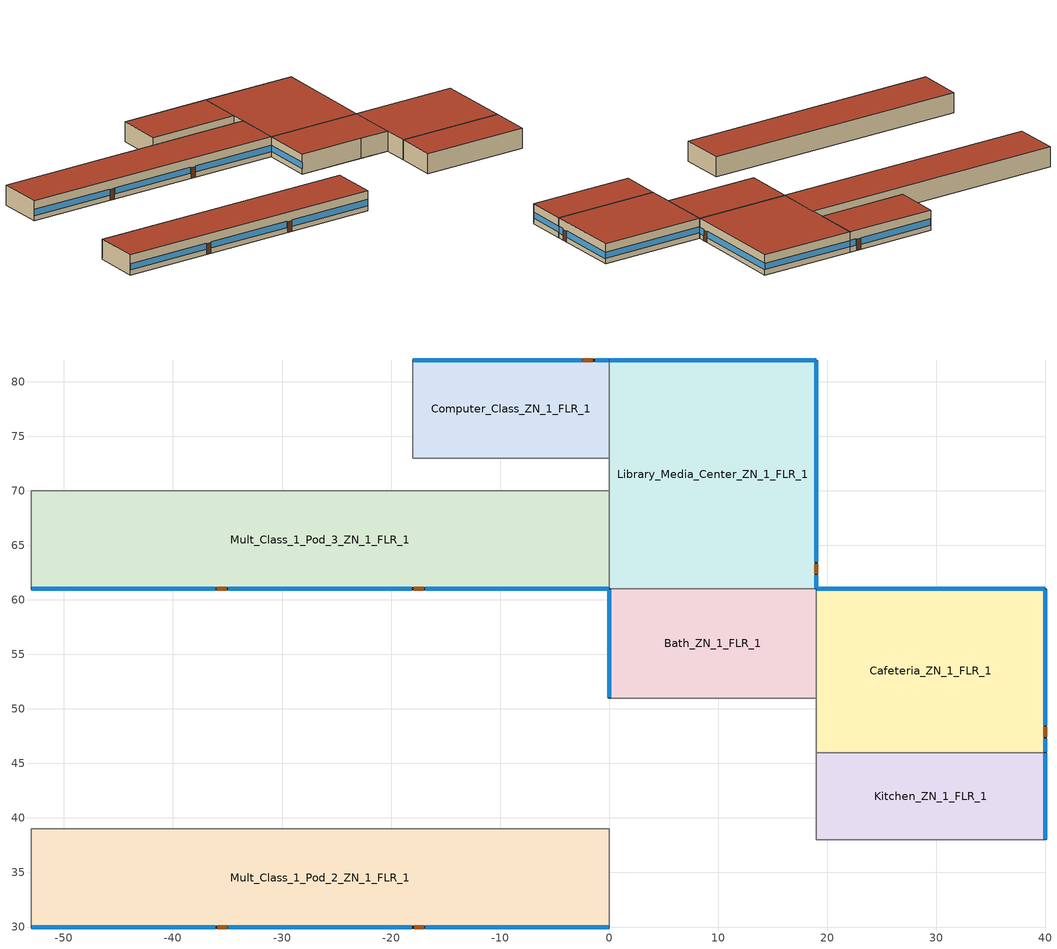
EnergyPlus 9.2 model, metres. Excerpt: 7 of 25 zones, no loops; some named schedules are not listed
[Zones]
Mult_Class_1_Pod_2_ZN_1_FLR_1
 floor ground (Mult_Class_1_Pod_2_ZN_1_FLR_1_Floor_Ffactor): -53,39 0,39 0,30 -53,30 z0
 wall outside (nonres_ext_wall): -53,30 0,30 z0:4
 wall to Main_Corridor_ZN_1_FLR_1 (int_wall): 0,30 0,39 z0:4
 wall to Corridor_Pod_2_ZN_1_FLR_1 (int_wall): 0,39 -53,39 z0:4
 wall to Corner_Class_1_Pod_2_ZN_1_FLR_1 (int_wall): -53,39 -53,30 z0:4
 window (NonresWindow_U_0.39_SHGC_0.36): -52.95,30 -36.13,30 / -34.91,30 -18.09,30 / -16.87,30 -0.05,30 z1.03:2.29
 door (Swinging Door_con): -35.94,30 -35.03,30 / -17.89,30 -16.98,30 z0:2.13
 roof outside (nonres_roof): -53,30 0,30 0,39 -53,39 z4
Mult_Class_1_Pod_3_ZN_1_FLR_1
 floor ground (Mult_Class_1_Pod_3_ZN_1_FLR_1_Floor_Ffactor): -53,70 0,70 0,61 -53,61 z0
 wall outside (nonres_ext_wall): -53,61 0,61 z0:4
 wall to Library_Media_Center_ZN_1_FLR_1 (int_wall): 0,61 0,70 z0:4
 wall to Corridor_Pod_3_ZN_1_FLR_1 (int_wall): 0,70 -53,70 z0:4
 wall to Corner_Class_1_Pod_3_ZN_1_FLR_1 (int_wall): -53,70 -53,61 z0:4
 window (NonresWindow_U_0.39_SHGC_0.36): -52.95,61 -36.13,61 / -34.91,61 -18.09,61 / -16.87,61 -0.05,61 z1.03:2.29
 door (Swinging Door_con): -35.96,61 -35.05,61 / -17.92,61 -17.01,61 z0:2.13
 roof outside (nonres_roof): -53,61 0,61 0,70 -53,70 z4
Computer_Class_ZN_1_FLR_1
 floor ground (Computer_Class_ZN_1_FLR_1_Floor_Ffactor): -18,82 0,82 0,73 -18,73 z0
 wall outside (nonres_ext_wall): 0,82 -18,82 z0:4
 wall to Corridor_Pod_3_ZN_1_FLR_1 (int_wall): -18,73 0,73 z0:4
 wall to Library_Media_Center_ZN_1_FLR_1 (int_wall): 0,73 0,82 z0:4
 wall to Mult_Class_2_Pod_3_ZN_1_FLR_1 (int_wall): -18,82 -18,73 z0:4
 window (NonresWindow_U_0.39_SHGC_0.36): -0.05,82 -1.27,82 / -2.49,82 -17.95,82 z1:2.29
 door (Swinging Door_con): -1.5,82 -2.42,82 z0:2.13
 roof outside (nonres_roof): -18,73 0,73 0,82 -18,82 z4
Bath_ZN_1_FLR_1
 floor ground (Bath_ZN_1_FLR_1_Floor_Ffactor): 0,61 19,61 19,51 0,51 z0
 wall outside (nonres_ext_wall): 0,61 0,51 z0:4
 wall to Main_Corridor_ZN_1_FLR_1 (int_wall): 0,51 13,51 z0:4
 wall to Mech_ZN_1_FLR_1 (int_wall): 13,51 19,51 z0:4
 wall to Cafeteria_ZN_1_FLR_1 (int_wall): 19,51 19,61 z0:4
 wall to Library_Media_Center_ZN_1_FLR_1 (int_wall): 19,61 0,61 z0:4
 window (NonresWindow_U_0.39_SHGC_0.36): 0,60.95 0,51.05 z1.1:2.31
 roof outside (nonres_roof): 0,51 19,51 19,61 0,61 z4
Kitchen_ZN_1_FLR_1
 floor ground (Kitchen_ZN_1_FLR_1_Floor_Ffactor): 19,46 40,46 40,38 19,38 z0
 wall outside (nonres_ext_wall): 40,38 40,46 z0:4
 wall to Gym_ZN_1_FLR_1 (int_wall): 19,38 40,38 z0:4
 wall to Cafeteria_ZN_1_FLR_1 (int_wall): 40,46 19,46 z0:4
 wall to Mech_ZN_1_FLR_1 (int_wall): 19,46 19,38 z0:4
 window (NonresWindow_U_0.39_SHGC_0.36): 40,38.05 40,45.95 z1.1:2.32
 roof outside (nonres_roof): 19,38 40,38 40,46 19,46 z4
Cafeteria_ZN_1_FLR_1
 floor ground (Cafeteria_ZN_1_FLR_1_Floor_Ffactor): 19,61 40,61 40,46 19,46 z0
 wall outside (nonres_ext_wall): 40,46 40,61 19,61 z0:4
 wall to Mech_ZN_1_FLR_1 (int_wall): 19,51 19,46 z0:4
 window (NonresWindow_U_0.39_SHGC_0.36): 39.95,61 19.05,61 z1.1:2.31; 40,46.05 40,47.27 / 40,48.49 40,60.95 z0.97:2.29
 door (Swinging Door_con): 40,47.45 40,48.37 z0:2.13
 roof outside (nonres_roof): 19,46 40,46 40,61 19,61 z4
Library_Media_Center_ZN_1_FLR_1
 floor ground (Library_Media_Center_ZN_1_FLR_1_Floor_Ffactor): 0,82 19,82 19,61 0,61 z0
 wall outside (nonres_ext_wall): 19,61 19,82 0,82 z0:4
 wall to Corridor_Pod_3_ZN_1_FLR_1 (int_wall): 0,73 0,70 z0:4
 window (NonresWindow_U_0.39_SHGC_0.36): 18.95,82 0.05,82 z1.1:2.31; 19,61.05 19,62.27 / 19,63.49 19,81.95 z1.01:2.29
 door (Swinging Door_con): 19,62.4 19,63.31 z0:2.13
 roof outside (nonres_roof): 0,61 19,61 19,82 0,82 z4
[Building]
SchoolPrimary: North Axis {deg}=0; Terrain=City; Loads Convergence Tolerance Value=0.04; Temperature Convergence Tolerance Value {deltaC}=0.2; Solar Distribution=FullInteriorAndExterior; Maximum Number of Warmup Days=25; Minimum Number of Warmup Days=6
[Site:Location]
New.York-John.F.Kennedy.Intl.AP_NY_USA WMO=744860: Latitude {deg}=40.66; Longitude {deg}=-73.8; Time Zone {hr}=-5; Elevation {m}=7
[SizingPeriod:DesignDay] Day of Month=21; Dry-Bulb Temperature Range Modifier Type=DefaultMultipliers; Humidity Condition Type=Wetbulb; Barometric Pressure {Pa}=101241; Rain Indicator=No; Snow Indicator=No; Daylight Saving Time Indicator=No
Name | Month | Day Type | Maximum Dry-Bulb Temperature {C} | Daily Dry-Bulb Temperature Range {deltaC} | Wetbulb or DewPoint at Maximum Dry-Bulb {C} | Wind Speed {m/s} | Wind Direction {deg} | Solar Model Indicator | Sky Clearness | ASHRAE Clear Sky Optical Depth for Beam Irradiance (taub) | ASHRAE Clear Sky Optical Depth for Diffuse Irradiance (taud)
New.York-John.F.Kennedy.Intl.AP_NY_USA Ann Htg 99.6% Condns DB | 1 | WinterDesignDay | -10.7 | 0 | -10.7 | 7.5 | 320 | ASHRAEClearSky | 0
New.York-John.F.Kennedy.Intl.AP_NY_USA Ann Clg .4% Condns DB=>MWB | 7 | SummerDesignDay | 32.1 | 7.4 | 23.1 | 5.6 | 230 | ASHRAETau |  | 0.541 | 1.8
[Site:WaterMainsTemperature]
Calculation Method=Correlation; Annual Average Outdoor Air Temperature {C}=12.4667; Maximum Difference In Monthly Average Outdoor Air Temperatures {deltaC}=25.2
[Site:GroundTemperature:FCfactorMethod]
14, 7.3, 3.3, 1.2, -0.2, 5.6, 10.9, 16.1, 21.7, 25, 24.8, 19.9
[Material:NoMass] Thermal Absorptance=0.9; Solar Absorptance=0.7; Visible Absorptance=0.7
Name | Roughness | Thermal Resistance {m2-K/W}
Opaque Door panel_con | MediumRough | 0.288705
Nonres_Roof_Insulation | MediumSmooth | 5.30668
Nonres_Exterior_Wall_Insulation | MediumSmooth | 2.368
[Construction]
Swinging Door_con: Opaque Door panel_con
InteriorFurnishings: Std Wood 6inch
int_wall: G01 13mm gypsum board, G01 13mm gypsum board
nonres_roof: F13 Built-up roofing, Nonres_Roof_Insulation, F08 Metal surface
nonres_ext_wall: F07 25mm stucco, G01 16mm gypsum board, Nonres_Exterior_Wall_Insulation, G01 16mm gypsum board
NonresWindow_U_0.39_SHGC_0.36: Nonres Window Glazing Layer
[Material]
Name | Roughness | Thickness {m} | Conductivity {W/m-K} | Density {kg/m3} | Specific Heat {J/kg-K} | Thermal Absorptance | Solar Absorptance | Visible Absorptance
Std Wood 6inch | MediumSmooth | 0.15 | 0.12 | 540 | 1210 | 0.9 | 0.7 | 0.7
F07 25mm stucco | Smooth | 0.0254 | 0.72 | 1856 | 840 | 0.9 | 0.7 | 0.7
F08 Metal surface | Smooth | 0.0008 | 45.28 | 7824 | 500
F13 Built-up roofing | Rough | 0.0095 | 0.16 | 1120 | 1460 | 0.9 | 0.77
G01 13mm gypsum board | Smooth | 0.0127 | 0.16 | 800 | 1090 | 0.9 | 0.7 | 0.5
G01 16mm gypsum board | MediumSmooth | 0.0159 | 0.16 | 800 | 1090
[WindowMaterial:SimpleGlazingSystem]
Nonres Window Glazing Layer: U-Factor {W/m2-K}=2.21452; Solar Heat Gain Coefficient=0.36; Visible Transmittance=0.36
[Construction:FfactorGroundFloor] F-Factor {W/m-K}=0.93474
Name | Area {m2} | PerimeterExposed {m}
Mult_Class_1_Pod_2_ZN_1_FLR_1_Floor_Ffactor; Mult_Class_1_Pod_3_ZN_1_FLR_1_Floor_Ffactor | 477 | 53
Computer_Class_ZN_1_FLR_1_Floor_Ffactor | 162 | 18
Bath_ZN_1_FLR_1_Floor_Ffactor | 190 | 10
Kitchen_ZN_1_FLR_1_Floor_Ffactor | 168 | 8
Cafeteria_ZN_1_FLR_1_Floor_Ffactor | 315 | 36
Library_Media_Center_ZN_1_FLR_1_Floor_Ffactor | 399 | 40
[Zone] Type=1; Multiplier=1; Ceiling Height {m}=4; Floor Area {m2}=autocalculate; Part of Total Floor Area=Yes
Name | Volume {m3}
Mult_Class_1_Pod_2_ZN_1_FLR_1; Mult_Class_1_Pod_3_ZN_1_FLR_1 | 1908
Computer_Class_ZN_1_FLR_1 | 648
Bath_ZN_1_FLR_1 | 760
Kitchen_ZN_1_FLR_1 | 672
Cafeteria_ZN_1_FLR_1 | 1260
Library_Media_Center_ZN_1_FLR_1 | 1596
[InternalMass] Construction=InteriorFurnishings
Name | Zone or ZoneList | Surface Area {m2}
Mult_Class_1_Pod_2_ZN_1_FLR_1_InternalMass_1 | Mult_Class_1_Pod_2_ZN_1_FLR_1 | 954
Mult_Class_1_Pod_3_ZN_1_FLR_1_InternalMass_1 | Mult_Class_1_Pod_3_ZN_1_FLR_1 | 954
Computer_Class_ZN_1_FLR_1_InternalMass_1 | Computer_Class_ZN_1_FLR_1 | 324
Bath_ZN_1_FLR_1_InternalMass_1 | Bath_ZN_1_FLR_1 | 380
Kitchen_ZN_1_FLR_1_InternalMass_1 | Kitchen_ZN_1_FLR_1 | 336
Cafeteria_ZN_1_FLR_1_InternalMass_1 | Cafeteria_ZN_1_FLR_1 | 630
Library_Media_Center_ZN_1_FLR_1_InternalMass_1 | Library_Media_Center_ZN_1_FLR_1 | 798
[People] Fraction Radiant=0.3; Sensible Heat Fraction=AUTOCALCULATE; Activity Level Schedule=ACTIVITY_SCH; Enable ASHRAE 55 Comfort Warnings=No; Mean Radiant Temperature Calculation Type=ZoneAveraged; Work Efficiency Schedule=WORK_EFF_SCH; Clothing Insulation Calculation Method=ClothingInsulationSchedule; Clothing Insulation Schedule=CLOTHING_SCH; Air Velocity Schedule=AIR_VELO_SCH; Thermal Comfort Model 1 Type=FANGER
Name | Zone or ZoneList | Number of People Schedule | Number of People Calculation Method | Zone Floor Area per Person {m2/person} | Number of People
Mult_Class_1_Pod_2_ZN_1_FLR_1 | Mult_Class_1_Pod_2_ZN_1_FLR_1 | BLDG_OCC_SCH | Area/Person | 3.716
Mult_Class_1_Pod_3_ZN_1_FLR_1 | Mult_Class_1_Pod_3_ZN_1_FLR_1 | BLDG_OCC_SCH | Area/Person | 3.716
Computer_Class_ZN_1_FLR_1 | Computer_Class_ZN_1_FLR_1 | BLDG_OCC_SCH_Extend | Area/Person | 3.716
Bath_ZN_1_FLR_1 | Bath_ZN_1_FLR_1 | BLDG_OCC_SCH | People |  | 0
Kitchen_ZN_1_FLR_1 | Kitchen_ZN_1_FLR_1 | BLDG_OCC_SCH | People |  | 27
Cafeteria_ZN_1_FLR_1 | Cafeteria_ZN_1_FLR_1 | BLDG_OCC_SCH_Cafeteria | Area/Person | 0.929
Library_Media_Center_ZN_1_FLR_1 | Library_Media_Center_ZN_1_FLR_1 | BLDG_OCC_SCH | Area/Person | 9.289
[Lights] Design Level Calculation Method=Watts/Area; Return Air Fraction=0; Fraction Radiant=0.37; Fraction Visible=0.2; Fraction Replaceable=1; Return Air Fraction Calculated from Plenum Temperature=No
Name | Zone or ZoneList | Schedule | Watts per Zone Floor Area {W/m2}
Mult_Class_1_Pod_2_ZN_1_FLR_1_Lights | Mult_Class_1_Pod_2_ZN_1_FLR_1 | BLDG_LIGHT_CLASSROOM_SCH | 9.30002
Mult_Class_1_Pod_3_ZN_1_FLR_1_Lights | Mult_Class_1_Pod_3_ZN_1_FLR_1 | BLDG_LIGHT_CLASSROOM_SCH | 9.30002
Computer_Class_ZN_1_FLR_1_Lights | Computer_Class_ZN_1_FLR_1 | BLDG_LIGHT_SCH | 12.8844
Bath_ZN_1_FLR_1_Lights | Bath_ZN_1_FLR_1 | BLDG_LIGHT_BATH_SCH | 8.23439
Kitchen_ZN_1_FLR_1_Lights | Kitchen_ZN_1_FLR_1 | BLDG_LIGHT_SCH | 10.2688
Cafeteria_ZN_1_FLR_1_Lights | Cafeteria_ZN_1_FLR_1 | BLDG_LIGHT_SCH | 6.10314
Library_Media_Center_ZN_1_FLR_1_Lights | Library_Media_Center_ZN_1_FLR_1 | BLDG_LIGHT_LIBRARY_SCH | 7.55627
[ElectricEquipment] Design Level Calculation Method=EquipmentLevel
Name | Zone or ZoneList | Schedule | Design Level {W} | Fraction Latent | Fraction Radiant | Fraction Lost
Mult_Class_1_Pod_2_ZN_1_FLR_1_PlugMisc_Equip | Mult_Class_1_Pod_2_ZN_1_FLR_1 | BLDG_EQUIP_SCH | 7155 | 0 | 0.5 | 0
Mult_Class_1_Pod_3_ZN_1_FLR_1_PlugMisc_Equip | Mult_Class_1_Pod_3_ZN_1_FLR_1 | BLDG_EQUIP_SCH | 7155 | 0 | 0.5 | 0
Computer_Class_ZN_1_FLR_1_PlugMisc_Equip | Computer_Class_ZN_1_FLR_1 | BLDG_EQUIP_SCH | 3240 | 0 | 0.5 | 0
Bath_ZN_1_FLR_1_PlugMisc_Equip | Bath_ZN_1_FLR_1 | BLDG_EQUIP_SCH | 760 | 0 | 0.5 | 0
Kitchen_ZN_1_FLR_1_MiscElec_Equip | Kitchen_ZN_1_FLR_1 | KITCHEN_ELEC_EQUIP_SCH | 31995.6 | 0.25 | 0.3 | 0.2
Kitchen_ZN_1_FLR_1_Reach-in-Freezer | Kitchen_ZN_1_FLR_1 | Always_on | 915 | 0 | 0 | 1
Kitchen_ZN_1_FLR_1_Reach-in-Refrigerator | Kitchen_ZN_1_FLR_1 | Always_on | 570 | 0 | 0 | 1
Cafeteria_ZN_1_FLR_1_PlugMisc_Equip | Cafeteria_ZN_1_FLR_1 | KITCHEN_ELEC_EQUIP_SCH | 7997.85 | 0 | 0.5 | 0
Library_Media_Center_ZN_1_FLR_1_PlugMisc_Equip | Library_Media_Center_ZN_1_FLR_1 | BLDG_EQUIP_SCH | 5985 | 0 | 0.5 | 0
[GasEquipment]
Kitchen_ZN_1_FLR_1_MiscGas_Equip: Zone or ZoneList=Kitchen_ZN_1_FLR_1; Schedule=KITCHEN_GAS_EQUIP_SCH; Design Level Calculation Method=EquipmentLevel; Design Level {W}=240424.8; Fraction Latent=0.1; Fraction Radiant=0.2; Fraction Lost=0.7
[Daylighting:Controls] Daylighting Method=SplitFlux; Minimum Input Power Fraction for Continuous or ContinuousOff Dimming Control=0.3; Number of Stepped Control Steps=3; Probability Lighting will be Reset When Needed in Manual Stepped Control=1; Maximum Allowable Discomfort Glare Index=22
Name | Zone | Lighting Control Type | Minimum Light Output Fraction for Continuous or ContinuousOff Dimming Control | Glare Calculation Daylighting Reference Point | Glare Calculation Azimuth Angle of View Direction Clockwise from Zone y-Axis {deg} | Daylighting Reference Point 1 | Fraction of Zone Controlled by Reference Point 1 | Illuminance Setpoint at Reference Point 1 {lux} | Daylighting Reference Point 2 | Fraction of Zone Controlled by Reference Point 2 | Illuminance Setpoint at Reference Point 2 {lux}
Mult_Class_1_Pod_2_ZN_1_FLR_1_DaylCtrl | Mult_Class_1_Pod_2_ZN_1_FLR_1 | Continuous | 0.15 | Mult_Class_1_Pod_2_ZN_1_FLR_1_DaylRefPt1 | 180 | Mult_Class_1_Pod_2_ZN_1_FLR_1_DaylRefPt1 | 0.28 | 377 | Mult_Class_1_Pod_2_ZN_1_FLR_1_DaylRefPt2 | 0 | 377
Mult_Class_1_Pod_3_ZN_1_FLR_1_DaylCtrl | Mult_Class_1_Pod_3_ZN_1_FLR_1 | Continuous | 0.15 | Mult_Class_1_Pod_3_ZN_1_FLR_1_DaylRefPt1 | 180 | Mult_Class_1_Pod_3_ZN_1_FLR_1_DaylRefPt1 | 0.14 | 377 | Mult_Class_1_Pod_3_ZN_1_FLR_1_DaylRefPt2 | 0 | 377
Computer_Class_ZN_1_FLR_1_DaylCtrl | Computer_Class_ZN_1_FLR_1 | Continuous | 0.15 | Computer_Class_ZN_1_FLR_1_DaylRefPt1 | 0 | Computer_Class_ZN_1_FLR_1_DaylRefPt1 | 0.28 | 377 | Computer_Class_ZN_1_FLR_1_DaylRefPt2 | 0 | 377
Cafeteria_ZN_1_FLR_1_DaylCtrl | Cafeteria_ZN_1_FLR_1 | Stepped | 0.2 | Cafeteria_ZN_1_FLR_1_DaylRefPt1 | 90 | Cafeteria_ZN_1_FLR_1_DaylRefPt1 | 0.17 | 215 | Cafeteria_ZN_1_FLR_1_DaylRefPt2 | 0.08 | 215
Library_Media_Center_ZN_1_FLR_1_DaylCtrl | Library_Media_Center_ZN_1_FLR_1 | Continuous | 0.15 | Library_Media_Center_ZN_1_FLR_1_DaylRefPt1 | 90 | Library_Media_Center_ZN_1_FLR_1_DaylRefPt1 | 0.13 | 538 | Library_Media_Center_ZN_1_FLR_1_DaylRefPt2 | 0.09 | 538
[ZoneInfiltration:DesignFlowRate] Schedule=INFIL_SCH_PNNL; Design Flow Rate Calculation Method=Flow/ExteriorArea; Constant Term Coefficient=0; Temperature Term Coefficient=0; Velocity Term Coefficient=0.224; Velocity Squared Term Coefficient=0
Name | Zone or ZoneList | Flow per Exterior Surface Area {m3/s-m2}
Mult_Class_1_Pod_2_ZN_1_FLR_1_Infiltration | Mult_Class_1_Pod_2_ZN_1_FLR_1 | 0.00017524
Mult_Class_1_Pod_3_ZN_1_FLR_1_Infiltration | Mult_Class_1_Pod_3_ZN_1_FLR_1 | 0.00017524
Computer_Class_ZN_1_FLR_1_Infiltration | Computer_Class_ZN_1_FLR_1 | 0.00017524
Bath_ZN_1_FLR_1_Infiltration | Bath_ZN_1_FLR_1 | 9.8999e-05
Kitchen_ZN_1_FLR_1_Infiltration | Kitchen_ZN_1_FLR_1 | 9.10336e-05
Cafeteria_ZN_1_FLR_1_Infiltration | Cafeteria_ZN_1_FLR_1 | 0.000178653
Library_Media_Center_ZN_1_FLR_1_Infiltration | Library_Media_Center_ZN_1_FLR_1 | 0.000162723
[Exterior:Lights] Control Option=AstronomicalClock
Name | Schedule | Design Level {W}
Exterior_Lights_a | Exterior_lighting_schedule_a | 113
Exterior_Lights_b | Exterior_lighting_schedule_b | 2230.15
[Schedule:Compact]
BLDG_LIGHT_CLASSROOM_SCH: Through: 6/30, For: Weekdays, Until: 7:00, 0.1773, Until: 8:00, 0.9, Until: 21:00, 0.612, Until: 24:00, 0.1773, For: SummerDesignDay, Until: 24:00, 1, For: WinterDesignDay, Until: 24:00, 0, For: WeekEnds Holidays AllOtherDays, Until: 24:00, 0.1773, Through: 9/1, For: Weekdays, Until: 8:00, 0.1773, Until: 20:00, 0.34, Until: 21:00, 0.120564, Until: 24:00, 0.1773, For: SummerDesignDay, Until: 24:00, 1, For: WinterDesignDay, Until: 24:00, 0, For: WeekEnds Holidays AllOtherDays, Until: 24:00, 0.1773, Through: 12/31, For: Weekdays, Until: 7:00, 0.1773, Until: 8:00, 0.9, Until: 21:00, 0.612, Until: 24:00, 0.1773, For: SummerDesignDay, Until: 24:00, 1, For: WinterDesignDay, Until: 24:00, 0, For: WeekEnds Holidays AllOtherDays, Until: 24:00, 0.1773
BLDG_LIGHT_SCH: Through: 6/30, For: Weekdays, Until: 7:00, 0.1773, Until: 21:00, 0.9, Until: 24:00, 0.1773, For: SummerDesignDay, Until: 24:00, 1, For: WinterDesignDay, Until: 24:00, 0, For: WeekEnds Holidays AllOtherDays, Until: 24:00, 0.1773, Through: 9/1, For: Weekdays, Until: 8:00, 0.1773, Until: 20:00, 0.5, Until: 24:00, 0.1773, For: SummerDesignDay, Until: 24:00, 1, For: WinterDesignDay, Until: 24:00, 0, For: WeekEnds Holidays AllOtherDays, Until: 24:00, 0.1773, Through: 12/31, For: Weekdays, Until: 7:00, 0.1773, Until: 21:00, 0.9, Until: 24:00, 0.1773, For: SummerDesignDay, Until: 24:00, 1, For: WinterDesignDay, Until: 24:00, 0, For: WeekEnds Holidays AllOtherDays, Until: 24:00, 0.1773
BLDG_OCC_SCH: Through: 6/15, For: Weekdays, Until: 08:00, 0, Until: 16:00, 0.95, Until: 21:00, 0.15, Until: 24:00, 0, For: SummerDesignDay, Until: 08:00, 1e-09, Until: 16:00, 0.95, Until: 21:00, 0.15, Until: 24:00, 1e-09, For: WeekEnds WinterDesignDay Holidays AllOtherDays, Until: 24:00, 0, Through: 9/15, For: Weekdays, Until: 08:00, 0, Until: 16:00, 0.15, Until: 21:00, 0.15, Until: 24:00, 0, For: SummerDesignDay, Until: 08:00, 1e-09, Until: 16:00, 0.15, Until: 21:00, 0.15, Until: 24:00, 1e-09, For: WeekEnds WinterDesignDay Holidays AllOtherDays, Until: 24:00, 0, Through: 12/31, For: Weekdays, Until: 08:00, 0, Until: 16:00, 0.95, Until: 21:00, 0.15, Until: 24:00, 0, For: SummerDesignDay, Until: 08:00, 1e-09, Until: 16:00, 0.95, Until: 21:00, 0.15, Until: 24:00, 1e-09, For: WeekEnds WinterDesignDay Holidays AllOtherDays, Until: 24:00, 0
BLDG_OCC_SCH_Extend: Through: 6/30, For: Weekdays, Until: 08:00, 0, Until: 16:00, 0.95, Until: 21:00, 0.95, Until: 24:00, 0, For: SummerDesignDay, Until: 08:00, 1e-09, Until: 16:00, 0.95, Until: 21:00, 0.95, Until: 24:00, 1e-09, For: WeekEnds WinterDesignDay Holidays AllOtherDays, Until: 24:00, 0, Through: 9/1, For: Weekdays, Until: 08:00, 0, Until: 17:00, 0.5, Until: 21:00, 0.5, Until: 24:00, 0, For: SummerDesignDay, Until: 08:00, 1e-09, Until: 17:00, 0.5, Until: 21:00, 0.5, Until: 24:00, 1e-09, For: WeekEnds WinterDesignDay Holidays AllOtherDays, Until: 24:00, 0, Through: 12/31, For: Weekdays, Until: 08:00, 0, Until: 17:00, 0.95, Until: 21:00, 0.95, Until: 24:00, 0, For: SummerDesignDay, Until: 08:00, 1e-09, Until: 17:00, 0.95, Until: 21:00, 0.95, Until: 24:00, 1e-09, For: WeekEnds WinterDesignDay Holidays AllOtherDays, Until: 24:00, 0
BLDG_OCC_SCH_Cafeteria: Through: 6/30, For: Weekdays, Until: 09:00, 0, Until: 15:00, 0.95, Until: 20:00, 0.35, Until: 24:00, 0, For: SummerDesignDay, Until: 09:00, 1e-09, Until: 15:00, 0.95, Until: 20:00, 0.35, Until: 24:00, 1e-09, For: WeekEnds WinterDesignDay Holidays AllOtherDays, Until: 24:00, 0, Through: 9/1, For: Weekdays, Until: 09:00, 0, Until: 17:00, 0.15, Until: 19:00, 0.35, Until: 24:00, 0, For: SummerDesignDay, Until: 09:00, 1e-09, Until: 17:00, 0.15, Until: 19:00, 0.35, Until: 24:00, 1e-09, For: WeekEnds WinterDesignDay Holidays AllOtherDays, Until: 24:00, 0, Through: 12/31, For: Weekdays, Until: 09:00, 0, Until: 15:00, 0.95, Until: 20:00, 0.35, Until: 24:00, 0, For: SummerDesignDay, Until: 09:00, 1e-09, Until: 15:00, 0.95, Until: 20:00, 0.35, Until: 24:00, 1e-09, For: WeekEnds WinterDesignDay Holidays AllOtherDays, Until: 24:00, 0
WORK_EFF_SCH: Through: 12/31, For: AllDays, Until: 24:00, 0
AIR_VELO_SCH: Through: 12/31, For: AllDays, Until: 24:00, 0.2
CLOTHING_SCH: Through: 04/30, For: AllDays, Until: 24:00, 1.1, Through: 09/30, For: AllDays, Until: 24:00, 0.6, Through: 12/31, For: AllDays, Until: 24:00, 1.1
ACTIVITY_SCH: Through: 12/31, For: AllDays, Until: 24:00, 120
